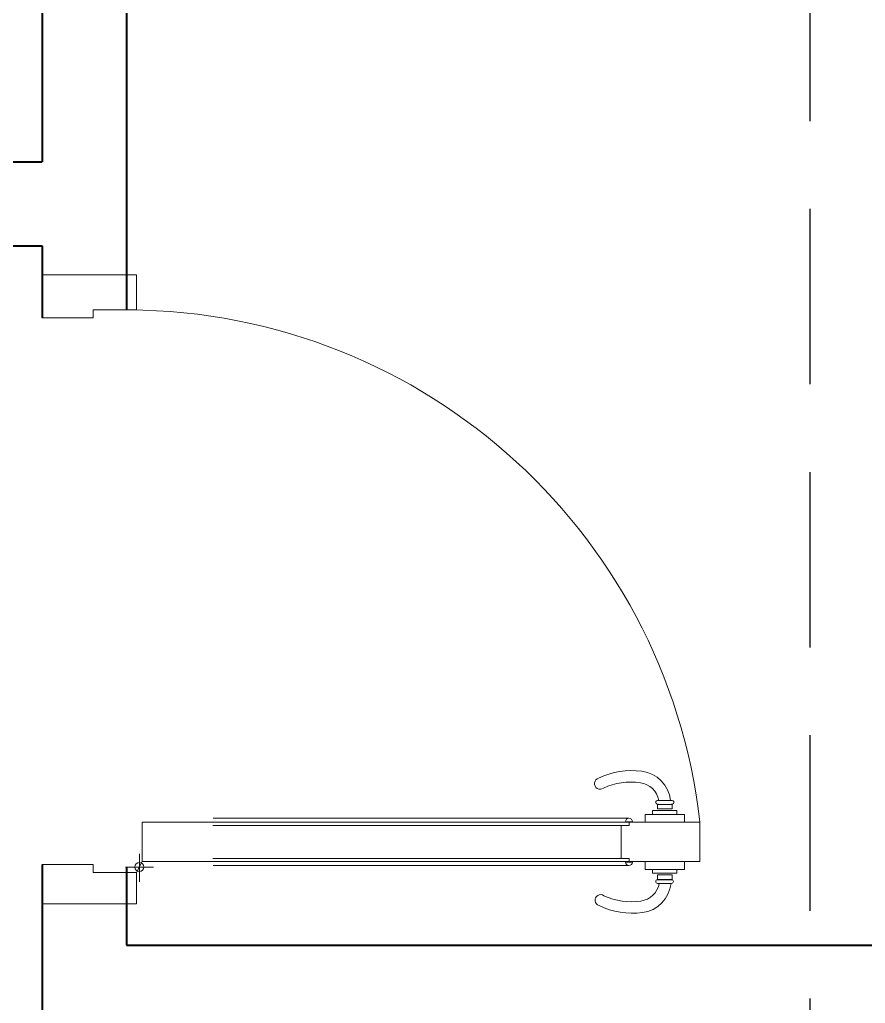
# Model space of a CAD drawing. Header units: inches. Extents: x 3955 to 4125, y 4886 to 4983.
# Drawn here: x 4038.606 to 4039.811, y 4934.675 to 4936.076 of the extents above; entities that cross this region are included whole.
import ezdxf

# ---------------------------------------------------------------- set-up
doc = ezdxf.new("R2010")
doc.units = ezdxf.units.IN
doc.header["$MEASUREMENT"] = 0
doc.linetypes.add('HIDDEN', pattern=[0.375, 0.25, -0.125])
doc.layers.get('0').update_dxf_attribs({"lineweight": 35})
doc.layers.add('DOOR', color=24, linetype='Continuous', lineweight=18)
doc.layers.add('walls', color=7, linetype='Continuous', lineweight=40)
doc.layers.add('E Wiring', color=1, linetype='HIDDEN')
doc.layers.add('E-LEADER', color=30, linetype='Continuous')

# ---------------------------------------------------------------- blocks, each defined once
blk = doc.blocks.new('A$C73D03C2A')
at = {"layer": 'DOOR', "linetype": 'Continuous'}
for p, q in [((0.0714, 0.8128), (0.0714, 0.9107)), ((0.0714, 0.9107), (0.1258, 0.9107)), ((0.1258, 0.8128), (0.1258, 0.9107)), ((0.0605, 0.8351), (0.0605, 0.8895)), ((0.0605, 0.8895), (0.0714, 0.8895)), ((0.1367, 0.8895), (0.1258, 0.8895)), ((0.1367, 0.8351), (0.1367, 0.8895)), ((0.0466, 0.8522), (0.0466, 0.8721)), ((0.0529, 0.8721), (0.0466, 0.8721)), ((0.0529, 0.8522), (0.0529, 0.8721)), ((0.0551, 0.8453), (0.0551, 0.879)), ((0.0605, 0.879), (0.0551, 0.879)), ((0.1367, 0.879), (0.1421, 0.879)), ((0.1421, 0.8453), (0.1421, 0.879)), ((0.1443, 0.8721), (0.1506, 0.8721)), ((0.1443, 0.8522), (0.1443, 0.8721)), ((0.1506, 0.8522), (0.1506, 0.8721)), ((0.156, 0.8721), (0.1558, 0.8721)), ((0.156, 0.8522), (0.156, 0.8721)), ((0.0412, 0.8522), (0.0412, 0.8715)), ((0.0463, 0.8522), (0.0463, 0.8715)), ((0.0529, 0.8522), (0.0466, 0.8522)), ((0.0605, 0.8453), (0.0551, 0.8453)), ((0.1367, 0.8453), (0.1421, 0.8453)), ((0.1443, 0.8522), (0.1506, 0.8522)), ((0.0714, 0.8351), (0.0605, 0.8351)), ((0.1258, 0.8351), (0.1367, 0.8351)), ((0.0659, 0.2365), (0.0659, 0.8124)), ((0.0706, 0.8171), (0.0706, 0.8076)), ((0.0714, 0.8128), (0.0714, 0.2363)), ((0.0757, 0.8128), (0.0714, 0.8128)), ((0.0757, 0.8019), (0.0757, 0.8128)), ((0.1214, 0.8019), (0.1214, 0.8128)), ((0.1214, 0.8128), (0.1258, 0.8128)), ((0.1258, 0.8128), (0.1258, 0.2363)), ((0.1266, 0.8171), (0.1266, 0.8076)), ((0.1313, 0.2365), (0.1313, 0.8124)), ((0.0757, 0.8019), (0.0757, 0.2363)), ((0.0757, 0.8019), (0.1214, 0.8019)), ((0.1214, 0.8019), (0.1214, 0.2363)), ((0.0714, 0.2363), (0.0714, 0.1384)), ((0.1258, 0.1384), (0.1258, 0.2363)), ((0.0714, 0.1384), (0.1258, 0.1384)), ((0.0127, 0), (0.0127, 0.1306)), ((0.0563, 0.1306), (0.0127, 0.1306)), ((0.0563, 0.1306), (0.0563, 0.0707)), ((0.8351, 0.1306), (0.8351, 0.0707)), ((0.8351, 0.1306), (0.8839, 0.1306)), ((0.8839, 0), (0.8839, 0.1306)), ((0.0563, 0.0707), (0.0671, 0.0707)), ((0.0671, 0.0707), (0.0671, 0)), ((0.8242, 0.0707), (0.8242, 0)), ((0.8351, 0.0707), (0.8242, 0.0707)), ((0.0671, 0), (0.0127, 0)), ((0.8242, 0), (0.8839, 0))]:
    blk.add_line(p, q, dxfattribs=at)
at = {"layer": 'DOOR'}
for p, q in [((0.0638, 0.1538), (0.0638, 0.1152)), ((0.0563, 0.1306), (0.0714, 0.1384)), ((0.0127, 0.1307), (0.0127, 0)), ((0.0127, 0.1307), (0.0127, 0)), ((0.0127, 0.1307), (0.0127, 0)), ((0.0435, 0.1345), (0.0822, 0.1345))]:
    blk.add_line(p, q, dxfattribs=at)
at = {"layer": 'DOOR', "linetype": 'Continuous'}
blk.add_circle((0.0638, 0.1345), 0.00617, dxfattribs=at)
at = {"layer": 'DOOR'}
blk.add_arc((0.0349, 0.1156), 0.8003, 358.9289, 83.4773, dxfattribs=at)
at = {"layer": 'DOOR', "linetype": 'Continuous'}
for centre, radius, start, end in [((0.0437, 0.8715), 0.00259, 0, 180), ((0.1532, 0.8721), 0.00262, 0, 192.4511), ((0.0462, 0.8251), 0.0459, 96.2766, 172.4946), ((0.151, 0.8244), 0.0459, 7.5054, 83.7234), ((0.0462, 0.8251), 0.0297, 99.7089, 172.4946), ((0.0437, 0.8522), 0.00259, 180, 0), ((0.1532, 0.8522), 0.00262, 167.5489, 0), ((0.151, 0.8244), 0.0297, 7.5054, 80.2911), ((0.1052, 0.8173), 0.1054, 172.4946, 205.9899), ((0.106, 0.8158), 0.0903, 171.5898, 204.9077), ((0.0912, 0.8151), 0.0903, 335.0923, 8.4102), ((0.092, 0.8166), 0.1054, 334.0101, 7.5054), ((0.0706, 0.8124), 0.00476, 90, 270), ((0.1266, 0.8124), 0.00476, 270, 90), ((0.0179, 0.7732), 0.00773, 195.2913, 36.6885), ((0.1793, 0.7725), 0.00773, 143.3115, 344.7087)]:
    blk.add_arc(centre, radius, start, end, dxfattribs=at)
blk = doc.blocks.new('*U9')
blk.add_line((233, 512.3), (309.4, 559.6))
blk.add_lwpolyline([(309.4, 559.6, 0, 96, 0), (174.8, 461.8, 96, 96, 0)], format="xyseb")
at = {"linetype": 'HIDDEN', "ltscale": 0.2}
blk.add_arc((581.3, 44), 583, 117.8068, 184.3237, dxfattribs=at)
blk = doc.blocks.new('A$C606D7A20')
at = {"layer": 'E Wiring'}
blk.add_lwpolyline([(25.2863, -5.15815), (25.2863, -0.24038)], dxfattribs=at)
at = {"layer": 'walls', "ltscale": 2.5}
for p, q in [((24.19245, -1.70324), (24.19245, -2.59112)), ((24.31245, -1.70324), (24.31245, -2.80234)), ((21.64181, -2.59112, 0), (24.19245, -2.59112)), ((21.63061, -2.71112, 0), (24.19245, -2.71112)), ((24.19245, -2.71112), (24.19245, -2.81353)), ((24.19245, -3.59241), (24.19245, -3.94137)), ((24.31245, -3.59582), (24.31245, -3.70734)), ((24.31245, -3.70734), (27.52743, -3.70734))]:
    blk.add_line(p, q, dxfattribs=at)
at = {"layer": 'DOOR', "ltscale": 2.5, "xscale": -1.028836370296499, "yscale": 1.028836370296499, "zscale": 1.028836370296499, "rotation": 270}
blk.add_blockref('A$C73D03C2A', (24.19245, -3.66149), dxfattribs=at)
at = {"layer": 'E-LEADER', "xscale": 0.001, "yscale": 0.001, "zscale": 0.001, "rotation": 19.94119348227059}
blk.add_blockref('*U9', (24.02218, -2.52072), dxfattribs=at)

msp = doc.modelspace()

# ---------------------------------------------------------------- block references
msp.add_blockref('A$C606D7A20', (4014.4456, 4938.4649))

doc.saveas('drawing.dxf')
